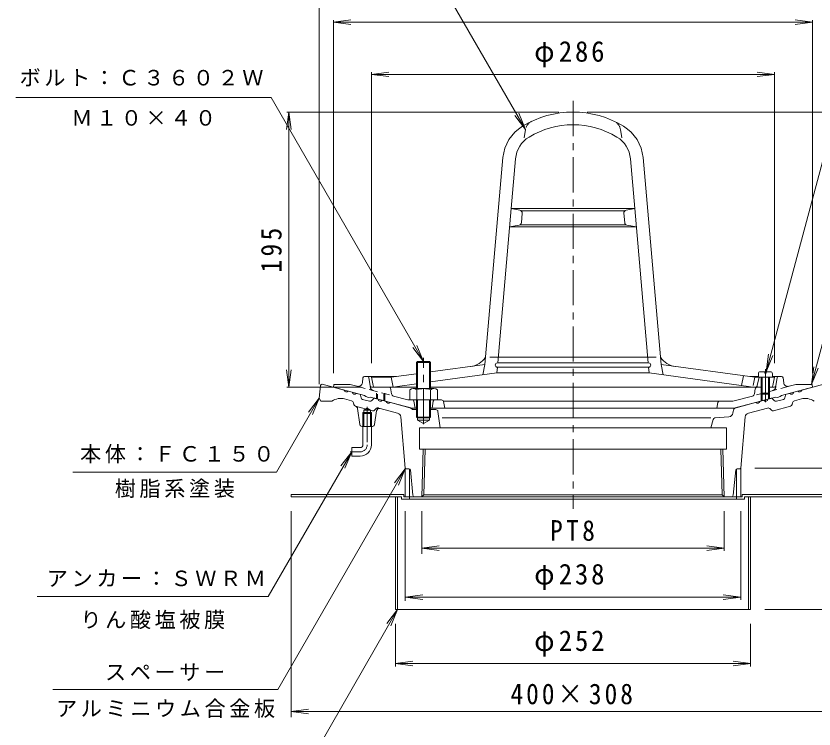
# Model space of a CAD drawing. Units: millimetres, scale not verified. Extents: x -469 to 381, y -580 to 651.
# Drawn here: x -469 to 97, y -297 to 209 of the extents above; entities that cross this region are included whole.
import ezdxf

# ---------------------------------------------------------------- set-up
doc = ezdxf.new("R2010")
doc.units = ezdxf.units.MM
doc.header["$LTSCALE"] = 5
for name, pattern in [('CHAIN1', [8, 5, -1, 1, -1]), ('DASHED1', [1.8, 1.2, -0.6]), ('DOUBLE_CHAIN1', [8.8, 5, -1, 0.6, -0.6, 0.6, -1])]:
    doc.linetypes.add(name, pattern=pattern)
for name, color, linetype, lineweight in [('0-0_通り芯', 3, 'Continuous', 9), ('0-1_躯体', 2, 'Continuous', 9), ('0-2_仕上', 6, 'Continuous', 9), ('0-3_建具', 4, 'Continuous', 9), ('0-4_その他', 7, 'Continuous', 9), ('0-5_寸法', 7, 'Continuous', 9), ('0-A', 2, 'Continuous', 9)]:
    doc.layers.add(name, color=color, linetype=linetype, lineweight=lineweight)
doc.styles.add('ＭＳ ゴシック', font='')
doc.styles.get('ＭＳ ゴシック').set_extended_font_data('MS Gothic')

msp = doc.modelspace()

# ---------------------------------------------------------------- linework, layer by layer
at = {"layer": '0-0_通り芯', "linetype": 'CHAIN1'}
for p, q in [((-74.221, 148.726), (-74.221, -140.691)), ((-220.221, -68.361), (-220.221, -95.248)), ((-225.221, -100.248), (-232.427, -100.248))]:
    msp.add_line(p, q, dxfattribs=at)
at = {"layer": '0-0_通り芯'}
for p, q in [((-253.311, -53.148), (-254.221, -62.248)), ((-236.642, -56.422), (-252.221, -52.248)), ((88.2, -56.422), (103.779, -52.248)), ((-254.221, -62.248), (-253.221, -64.248)), ((-233.744, -57.199), (-230.846, -57.975)), ((-225.648, -59.368), (-227.948, -58.752)), ((-224.564, -61.906), (-224.927, -60.133)), ((-214.794, -62.276), (-212.494, -62.893)), ((66.352, -62.276), (64.052, -62.893)), ((76.122, -61.906), (76.485, -60.133)), ((77.206, -59.368), (79.506, -58.752)), ((85.302, -57.199), (82.404, -57.975)), ((-245.221, -64.248), (-253.221, -64.248)), ((-231.379, -64.044), (-236.227, -62.745)), ((-229.938, -65.575), (-229.699, -66.742)), ((-228.496, -67.922), (-228.617, -67.89)), ((-218.512, -64.386), (-223.483, -63.054)), ((-217.002, -63.932), (-215.801, -62.579)), ((-209.596, -63.669), (-206.698, -64.446)), ((-203.8, -65.222), (-189.958, -68.931)), ((41.516, -68.931), (55.358, -65.222)), ((61.154, -63.669), (58.256, -64.446)), ((68.56, -63.932), (67.359, -62.579)), ((68.041, -71.141), (80.054, -67.922)), ((70.07, -64.386), (75.041, -63.054)), ((80.054, -67.922), (80.175, -67.89)), ((81.496, -65.575), (81.257, -66.742)), ((82.937, -64.044), (87.785, -62.745)), ((-225.405, -80.96), (-227.034, -69.571)), ((-223.221, -95.248), (-223.221, -72.248)), ((-223.221, -72.948), (-222.521, -72.248)), ((-217.221, -72.248), (-223.221, -72.248)), ((-217.221, -72.948), (-223.221, -72.948)), ((-220.221, -69.248), (-222.521, -70.576)), ((-222.521, -70.576), (-222.521, -82.248)), ((-222.521, -70.576), (-217.921, -70.576)), ((-220.221, -69.248), (-217.921, -70.576)), ((-217.921, -70.576), (-217.921, -82.248)), ((-217.921, -72.248), (-217.221, -72.948)), ((-217.221, -72.248), (-217.221, -95.248)), ((-215.026, -80.975), (-213.517, -71.127)), ((-198.653, -72.813), (-211.022, -69.499)), ((-184.521, -70.248), (-188.185, -70.248)), ((-171.522, -70.248), (-175.921, -70.248)), ((-170.037, -71.535), (-168.364, -83.248)), ((39.204, -72.705), (39.304, -71.567)), ((63.726, -69.192), (50.211, -72.813)), ((65.74, -69.796), (66.531, -70.687)), ((-193.261, -111.791), (-196.44, -75.449)), ((-184.521, -76.248), (-184.521, -77.765)), ((-180.221, -80.248), (-175.921, -77.765)), ((-175.921, -76.248), (-175.921, -77.765)), ((23.669, -76.168), (-167.006, -76.168)), ((25.156, -77.3), (23.669, -83.248)), ((26.501, -76.168), (36.436, -75.435)), ((44.819, -111.791), (47.998, -75.449)), ((-216.509, -82.248), (-223.92, -82.248)), ((-183.221, -83.248), (-183.221, -98.248)), ((34.779, -83.248), (-183.221, -83.248)), ((34.779, -83.248), (34.779, -98.248)), ((-225.221, -97.248), (-231.221, -97.248)), ((34.779, -98.248), (-183.221, -98.248)), ((-181.536, -132.248), (-180.473, -98.248)), ((-180.01, -130.769), (-178.994, -98.248)), ((31.568, -130.769), (30.552, -98.248)), ((33.094, -132.248), (32.031, -98.248)), ((-190.626, -112.248), (-192.763, -112.248)), ((-187.856, -130.897), (-189.631, -113.148)), ((39.414, -130.897), (41.189, -113.148)), ((42.184, -112.248), (44.321, -112.248)), ((37.921, -132.248), (-186.364, -132.248)), ((-180.01, -130.769), (-181.536, -132.248)), ((31.568, -130.769), (-180.01, -130.769)), ((31.568, -130.769), (33.094, -132.248))]:
    msp.add_line(p, q, dxfattribs=at)
at = {"layer": '0-0_通り芯', "linetype": 'DOUBLE_CHAIN1'}
for p, q in [((-216.483, -71.141), (-228.496, -67.922)), ((-214.183, -69.796), (-214.973, -70.687)), ((-211.022, -69.499), (-212.169, -69.191))]:
    msp.add_line(p, q, dxfattribs=at)
at = {"layer": '0-0_通り芯'}
for points in [[(-180.221, -80.248), (-184.521, -77.765), (-175.921, -77.765)], [(-225.221, -103.248), (-231.221, -103.248), (-231.221, -97.248)]]:
    msp.add_lwpolyline(points, dxfattribs=at)
for centre, radius, start, end in [((-252.316, -53.248), 1, 90, 174.2892), ((-235.031, -56.207), 1.625, 187.61929, 322.38081), ((86.589, -56.207), 1.625, 217.61919, 352.38071), ((-229.236, -57.76), 1.625, 187.61929, 322.38081), ((-225.906, -60.334), 1, 11.56476, 74.99973), ((-223.095, -61.605), 1.5, 191.56526, 254.99991), ((-215.053, -63.242), 1, 74.99991, 138.43457), ((66.611, -63.242), 1, 41.56543, 105.00009), ((74.652, -61.605), 1.5, 285.00009, 348.43474), ((77.464, -60.334), 1, 105.00027, 168.43524), ((80.794, -57.76), 1.625, 217.61919, 352.38071), ((-239.074, -73.37), 11, 75.00009, 123.97253), ((-231.897, -65.976), 2, 11.56511, 74.99982), ((-228.229, -66.441), 1.5, 191.56526, 254.99991), ((-229.014, -69.854), 2, 8.13934, 75.00084), ((-218.124, -62.937), 1.5, 255.00024, 318.43521), ((-210.883, -62.677), 1.625, 187.61935, 322.38087), ((-205.087, -64.23), 1.625, 187.61935, 322.38087), ((56.645, -64.23), 1.625, 217.61856, 352.38008), ((62.441, -62.677), 1.625, 217.61856, 352.38008), ((69.682, -62.937), 1.5, 221.56479, 284.99976), ((79.787, -66.441), 1.5, 285.00009, 348.43474), ((83.455, -65.976), 2, 105.00018, 168.43489), ((90.632, -73.37), 11, 56.02747, 104.99991), ((-211.54, -71.43), 2, 75.00084, 171.28676), ((-199.429, -75.711), 3, 4.99985, 75.00026), ((-190.734, -71.829), 3, 31.80507, 75.00002), ((-171.522, -71.748), 1.5, 8.12917, 90), ((36.216, -72.443), 3, 274.21756, 355.00021), ((42.292, -71.829), 3, 104.99998, 175.00108), ((50.987, -75.711), 3, 104.99974, 175.00015), ((64.244, -71.123), 2, 41.56493, 104.99864), ((67.653, -69.692), 1.5, 221.56479, 284.99976), ((26.612, -77.664), 1.5, 94.21667, 165.96468), ((-223.92, -80.748), 1.5, 188.13893, 270.00189), ((-216.509, -80.748), 1.5, 270, 351.28909), ((-225.221, -95.248), 2, 270, 0), ((-225.221, -95.248), 8, 270, 0), ((-192.763, -111.748), 0.5, 184.99692, 269.99858), ((-190.626, -113.248), 1, 5.71002, 90), ((42.184, -113.248), 1, 90, 174.28998), ((44.321, -111.748), 0.5, 270.00142, 355.00308), ((-186.364, -130.748), 1.5, 185.70984, 270), ((37.921, -130.748), 1.5, 270, 354.29016)]:
    msp.add_arc(centre, radius, start, end, dxfattribs=at)
at = {"layer": '0-0_通り芯', "linetype": 'DOUBLE_CHAIN1'}
for centre, radius, start, end in [((-216.095, -69.692), 1.5, 255.00024, 318.43521), ((-212.686, -71.123), 2, 75.00006, 138.43507)]:
    msp.add_arc(centre, radius, start, end, dxfattribs=at)
at = {"layer": '0-0_通り芯', "linetype": 'CHAIN1'}
msp.add_arc((-225.221, -95.248), 5, 270, 0, dxfattribs=at)
at = {"layer": '0-1_躯体', "color": 4, "linetype": 'CHAIN1'}
msp.add_line((-180.221, -80.722), (-180.221, -33.459), dxfattribs=at)
at = {"layer": '0-1_躯体', "color": 4}
for p, q in [((-184.521, -36.248), (-185.221, -36.948)), ((-175.221, -36.948), (-185.221, -36.948)), ((-185.221, -55.391), (-185.221, -36.948)), ((-175.921, -36.248), (-184.521, -36.248)), ((-184.521, -55.391), (-184.521, -36.248)), ((-175.221, -36.948), (-175.921, -36.248)), ((-175.921, -55.391), (-175.921, -36.248)), ((-175.221, -55.391), (-175.221, -36.948)), ((-190.021, -56.286), (-190.021, -63.391)), ((-187.567, -55.391), (-172.875, -55.391)), ((-185.114, -56.286), (-185.114, -63.391)), ((-175.328, -56.286), (-175.328, -63.391)), ((-170.421, -56.286), (-170.421, -63.391)), ((-185.221, -75.548), (-185.221, -63.391)), ((-184.521, -76.248), (-184.521, -63.391)), ((-175.921, -76.248), (-175.921, -63.391)), ((-175.221, -75.548), (-175.221, -63.391)), ((-175.221, -75.548), (-185.221, -75.548)), ((-184.521, -76.248), (-185.221, -75.548))]:
    msp.add_line(p, q, dxfattribs=at)
at = {"layer": '0-1_躯体'}
for p, q in [((-223.234, -47.763), (-223.68, -51.202)), ((-222.242, -46.891), (-199.562, -46.891)), ((-218.994, -47.744), (-218.197, -53.112)), ((57.279, -46.891), (51.12, -46.891)), ((67.279, -46.891), (73.8, -46.891)), ((70.552, -47.744), (69.755, -53.112)), ((74.792, -47.763), (75.238, -51.202)), ((-243.816, -52.77), (-244.221, -54.391)), ((-244.221, -54.391), (-222.221, -60.286)), ((-243.331, -52.391), (-232.367, -52.391)), ((-227.501, -53.695), (-232.367, -52.391)), ((-216.776, -54.391), (-214.508, -54.391)), ((-202.934, -59.067), (-203.651, -54.808)), ((55.068, -55.642), (54.492, -59.067)), ((66.066, -54.391), (68.334, -54.391)), ((95.779, -54.391), (73.779, -60.286)), ((79.059, -53.695), (83.925, -52.391)), ((94.889, -52.391), (83.925, -52.391)), ((95.374, -52.77), (95.779, -54.391)), ((-221.221, -61.072), (-222.221, -60.286)), ((-221.221, -61.072), (-219.221, -61.608)), ((-218.221, -61.358), (-219.221, -61.608)), ((-218.221, -61.358), (-188.24, -69.391)), ((-213.721, -58.691), (-213.721, -62.564)), ((-213.021, -59.391), (-213.021, -62.751)), ((-208.421, -59.391), (-208.421, -63.984)), ((-207.721, -58.691), (-207.721, -64.171)), ((-201.48, -60.667), (-191.314, -63.391)), ((53.038, -60.667), (39.14, -64.391)), ((69.779, -61.358), (39.798, -69.391)), ((59.279, -58.691), (59.279, -64.171)), ((59.979, -59.391), (59.979, -63.984)), ((64.579, -59.391), (64.579, -62.751)), ((65.279, -58.691), (65.279, -62.564)), ((69.779, -61.358), (70.779, -61.608)), ((72.779, -61.072), (70.779, -61.608)), ((72.779, -61.072), (73.779, -60.286)), ((-191.314, -63.391), (-167.492, -63.391)), ((-187.082, -64.227), (-186.221, -69.391)), ((-173.36, -64.227), (-174.221, -69.391)), ((-166.078, -64.391), (39.14, -64.391)), ((-166.012, -64.645), (-165.221, -69.391)), ((28.618, -65.195), (27.779, -69.391)), ((-185.221, -69.391), (-188.24, -69.391)), ((39.798, -69.391), (-175.221, -69.391))]:
    msp.add_line(p, q, dxfattribs=at)
at = {"layer": '0-1_躯体', "linetype": 'DASHED1'}
for p, q in [((-227.501, -53.695), (-201.48, -60.667)), ((-218.197, -53.112), (-218.01, -54.368)), ((79.059, -53.695), (53.038, -60.667)), ((69.568, -54.368), (69.755, -53.112))]:
    msp.add_line(p, q, dxfattribs=at)
at = {"layer": '0-1_躯体', "color": 4}
msp.add_lwpolyline([(-175.221, -75.548), (-175.921, -76.248), (-184.521, -76.248)], dxfattribs=at)
at = {"layer": '0-1_躯体'}
for centre, radius, start, end in [((-222.242, -47.891), 1, 90, 172.60983), ((-219.983, -47.891), 1, 8.45047, 90), ((71.541, -47.891), 1, 90, 171.54953), ((73.8, -47.891), 1, 7.39017, 90), ((-243.331, -52.891), 0.5, 90, 165.96651), ((-226.655, -50.816), 3, 255.00026, 352.60983), ((-216.713, -52.891), 1.5, 188.44888, 270), ((-204.144, -54.891), 0.5, 9.54866, 90), ((56.548, -55.891), 1.5, 90, 170.44931), ((68.271, -52.891), 1.5, 270, 351.55112), ((78.213, -50.816), 3, 187.39017, 284.99974), ((94.889, -52.891), 0.5, 14.03349, 90), ((-200.962, -58.736), 2, 189.55141, 255.00015), ((52.52, -58.736), 2, 284.99985, 350.44859), ((-188.068, -64.391), 1, 9.4622, 90), ((-172.374, -64.391), 1, 90, 170.53792), ((-167.492, -64.891), 1.5, 9.46233, 90), ((29.599, -65.391), 1, 90, 168.69063)]:
    msp.add_arc(centre, radius, start, end, dxfattribs=at)
at = {"layer": '0-1_躯体', "linetype": 'DASHED1'}
for centre, start, end in [((-215.043, -53.927), 188.45341, 254.9991), ((66.601, -53.927), 285.0009, 351.54659)]:
    msp.add_arc(centre, 3, start, end, dxfattribs=at)
at = {"layer": '0-1_躯体', "color": 4}
for centre, radius, start, end in [((-187.567, -59.203), 3.811, 49.92564, 130.07436), ((-180.221, -69.213), 13.822, 69.26926, 110.73074), ((-172.875, -59.203), 3.811, 49.92564, 130.07436)]:
    msp.add_arc(centre, radius, start, end, dxfattribs=at)
at = {"layer": '0-2_仕上', "linetype": 'DASHED1'}
for p, q in [((-107.872, 128.384), (-109.221, 120.053)), ((-40.57, 128.384), (-39.221, 120.053)), ((-127.259, -33.191), (-136.293, -33.191)), ((-21.183, -33.191), (-12.149, -33.191)), ((54.779, -47.391), (53.279, -54.391))]:
    msp.add_line(p, q, dxfattribs=at)
at = {"layer": '0-2_仕上'}
for p, q in [((-136.739, -38.294), (-123.896, 108.512)), ((-118.029, 72.309), (-114.93, 107.728)), ((-30.413, 72.309), (-33.512, 107.728)), ((-11.703, -38.294), (-24.546, 108.512)), ((-127.609, -37.191), (-118.029, 72.309)), ((-30.413, 72.309), (-118.029, 72.309)), ((-111.906, 71.146), (-118.029, 72.309)), ((-37.325, 70.809), (-111.117, 70.809)), ((-110.287, 69.007), (-110.871, 62.326)), ((-37.571, 62.326), (-38.155, 69.007)), ((-36.536, 71.146), (-30.413, 72.309)), ((-20.833, -37.191), (-30.413, 72.309)), ((-112.502, 60.533), (-119.166, 59.309)), ((-29.276, 59.309), (-119.166, 59.309)), ((-36.645, 60.809), (-111.797, 60.809)), ((-35.94, 60.533), (-29.276, 59.309)), ((-21.183, -33.191), (-127.259, -33.191)), ((-175.221, -43.56), (-136.739, -38.294)), ((-136.739, -38.294), (-138.239, -45.563)), ((-20.571, -37.191), (-127.871, -37.191)), ((-11.703, -38.294), (-10.203, -45.563)), ((54.779, -47.392), (-11.703, -38.294)), ((-203.221, -47.392), (-185.221, -44.929)), ((-175.221, -50.625), (-128.221, -44.191)), ((-20.571, -40.191), (-127.871, -40.191)), ((-20.221, -44.191), (-20.571, -40.191)), ((50.279, -53.841), (-20.221, -44.191)), ((-203.221, -47.391), (-217.221, -47.391)), ((-215.975, -53.206), (-217.221, -47.391)), ((46.779, -46.297), (45.279, -53.157)), ((54.779, -47.391), (68.779, -47.391)), ((56.533, -53.206), (57.779, -47.391)), ((67.533, -53.206), (68.779, -47.391)), ((-185.221, -54.391), (-214.508, -54.391)), ((-198.721, -53.841), (-185.221, -51.993)), ((59.279, -54.391), (-175.221, -54.391)), ((53.279, -54.391), (50.279, -53.841)), ((66.066, -54.391), (65.279, -54.391))]:
    msp.add_line(p, q, dxfattribs=at)
at = {"layer": '0-2_仕上', "color": 4}
for p, q in [((57.279, -44.891), (57.279, -47.391)), ((61.779, -43.391), (58.779, -43.391)), ((62.779, -44.391), (62.779, -43.391)), ((65.779, -43.391), (62.779, -43.391)), ((67.279, -44.891), (67.279, -47.391)), ((59.279, -58.691), (59.279, -47.391)), ((59.979, -59.391), (59.979, -47.391)), ((59.279, -58.691), (59.979, -59.391)), ((64.579, -59.391), (65.279, -58.691))]:
    msp.add_line(p, q, dxfattribs=at)
at = {"layer": '0-2_仕上', "color": 4, "linetype": 'CHAIN1'}
msp.add_line((62.279, -65.121), (62.279, -41.671), dxfattribs=at)
at = {"layer": '0-2_仕上'}
for points in [[(-20.221, -44.191), (-128.221, -44.191), (-127.871, -40.191)], [(-203.221, -47.391), (-201.721, -54.391), (-198.721, -53.841)]]:
    msp.add_lwpolyline(points, dxfattribs=at)
at = {"layer": '0-2_仕上', "color": 4}
for points in [[(62.779, -44.391), (61.779, -44.391), (61.779, -43.391)], [(59.279, -58.691), (65.279, -58.691), (65.279, -47.391)], [(59.979, -59.391), (64.579, -59.391), (64.579, -47.391)]]:
    msp.add_lwpolyline(points, dxfattribs=at)
at = {"layer": '0-2_仕上'}
for centre, radius, start, end in [((-74.221, 71.809), 69, 58.69304, 121.30696), ((-95.006, 105.985), 29, 121.30696, 175.00002), ((-74.221, 71.809), 60, 58.69305, 121.30695), ((-53.436, 105.985), 29, 4.99994, 58.69304), ((-95.006, 105.985), 20, 121.30696, 175.00002), ((-53.436, 105.985), 20, 4.99998, 58.69304), ((-112.279, 69.181), 2, 355.0002, 79.24808), ((-36.163, 69.181), 2, 100.75192, 184.9998), ((-112.864, 62.5), 2, 280.41397, 355.0002), ((-35.578, 62.5), 2, 184.9998, 259.58603), ((-148.722, -24.794), 15, 277.79294, 325.95546), ((0.28, -24.794), 15, 214.04454, 262.20706), ((-127.871, -38.691), 1.5, 90.00095, 269.99905), ((-20.571, -38.691), 1.5, 270.00095, 89.99905), ((-214.508, -52.891), 1.5, 192.09402, 270), ((55.066, -52.891), 1.5, 270, 347.90578), ((66.066, -52.891), 1.5, 270, 347.90578)]:
    msp.add_arc(centre, radius, start, end, dxfattribs=at)
at = {"layer": '0-2_仕上', "linetype": 'DASHED1'}
for centre, start, end in [((-99.975, 127.105), 114.97345, 170.80286), ((-48.467, 127.105), 9.19714, 65.02655)]:
    msp.add_arc(centre, 8, start, end, dxfattribs=at)
at = {"layer": '0-2_仕上', "color": 4}
for centre, start, end in [((58.779, -44.891), 90, 180), ((65.779, -44.891), 0, 90)]:
    msp.add_arc(centre, 1.5, start, end, dxfattribs=at)
at = {"layer": '0-3_建具'}
for p, q in [((-192.763, -112.248), (-193.221, -112.248)), ((-193.221, -112.248), (-193.221, -132.248)), ((-190.221, -112.248), (-190.221, -132.248)), ((41.779, -112.248), (41.779, -132.248)), ((44.321, -112.248), (44.779, -112.248)), ((44.779, -112.248), (44.779, -132.248)), ((-193.221, -132.248), (44.779, -132.248))]:
    msp.add_line(p, q, dxfattribs=at)
at = {"layer": '0-4_その他'}
for p, q in [((-254.221, 241.149), (-254.221, -52.248)), ((-244.221, 204.628), (-231.828, 206.26)), ((-244.221, 206.128), (-244.221, -44.391)), ((-244.221, 204.628), (95.779, 204.628)), ((-244.221, 204.628), (-231.828, 202.997)), ((95.779, 204.628), (83.386, 206.26)), ((95.779, 204.628), (83.386, 202.997)), ((95.779, 206.128), (95.779, -44.391)), ((-217.221, 167.583), (-204.828, 169.215)), ((-217.221, 169.083), (-217.221, -37.391)), ((-217.221, 167.583), (68.779, 167.583)), ((-217.221, 167.583), (-204.828, 165.952)), ((68.779, 167.583), (56.386, 169.215)), ((68.779, 167.583), (56.386, 165.952)), ((68.779, 169.083), (68.779, -37.391)), ((-275.781, 140.809), (-277.412, 128.416)), ((-277.281, 140.809), (-84.221, 140.809)), ((-275.781, -54.391), (-275.781, 140.809)), ((-275.781, 140.809), (-274.149, 128.416)), ((193.415, 140.809), (-64.221, 140.809)), ((-275.781, -54.391), (-277.412, -41.998)), ((-275.781, -54.391), (-274.149, -41.998)), ((-277.281, -54.391), (-224.527, -54.391)), ((143.06, -111.791), (54.819, -111.791)), ((-274.221, -288.586), (-274.221, -142.248)), ((-193.221, -205.959), (-193.221, -142.248)), ((-181.536, -172.631), (-181.536, -142.248)), ((33.094, -170.547), (33.094, -142.248)), ((44.779, -205.265), (44.779, -142.248)), ((-181.536, -168.603), (-169.143, -166.972)), ((-181.536, -168.603), (33.094, -168.603)), ((-181.536, -168.603), (-169.143, -170.235)), ((33.094, -168.603), (20.701, -166.972)), ((33.094, -168.603), (20.701, -170.235)), ((-193.221, -203.321), (-180.828, -201.689)), ((-193.221, -203.321), (44.779, -203.321)), ((-193.221, -203.321), (-180.828, -204.952)), ((44.779, -203.321), (32.386, -201.689)), ((44.779, -203.321), (32.386, -204.952)), ((193.415, -212.248), (61.779, -212.248)), ((-200.221, -252.48), (-200.221, -222.248)), ((51.779, -252.48), (51.779, -222.248)), ((-200.221, -250.536), (-187.828, -248.904)), ((51.779, -250.536), (39.386, -248.904)), ((-200.221, -250.536), (51.779, -250.536)), ((-200.221, -250.536), (-187.828, -252.167)), ((51.779, -250.536), (39.386, -252.167)), ((-274.221, -284.559), (-261.828, -282.927)), ((-274.221, -284.559), (125.779, -284.559)), ((-274.221, -284.559), (-261.828, -286.19))]:
    msp.add_line(p, q, dxfattribs=at)
at = {"layer": '0-5_寸法'}
for p, q in [((-107.872, 128.384), (-192.069, 274.218)), ((62.779, -43.391), (141.045, 248.703)), ((94.889, -52.391), (159.544, 188.906)), ((-288.431, 151.178), (-469.421, 151.178)), ((-180.221, -36.248), (-288.431, 151.178)), ((-107.872, 128.384), (-115.482, 138.301)), ((-107.872, 128.384), (-112.656, 139.933)), ((-180.221, -36.248), (-187.831, -26.331)), ((-180.221, -36.248), (-185.005, -24.699)), ((62.779, -43.391), (64.411, -30.998)), ((62.779, -43.391), (67.563, -31.843)), ((94.889, -52.391), (96.52, -39.998)), ((94.889, -52.391), (99.672, -40.843)), ((-254.221, -62.248), (-284.465, -114.632)), ((-254.221, -62.248), (-261.831, -72.165)), ((-254.221, -62.248), (-259.005, -73.796)), ((-231.221, -100.248), (-290.497, -202.917)), ((-231.221, -100.248), (-238.831, -110.165)), ((-231.221, -100.248), (-236.005, -111.796)), ((-193.221, -112.248), (-283.689, -268.943)), ((-193.221, -112.248), (-200.831, -122.165)), ((-193.221, -112.248), (-198.005, -123.796)), ((-284.465, -114.632), (-429.19, -114.632)), ((-454.418, -202.917), (-290.497, -202.917)), ((-198.621, -212.248), (-273.4, -341.769)), ((-198.621, -212.248), (-206.231, -222.165)), ((-198.621, -212.248), (-203.405, -223.796)), ((-283.689, -268.943), (-443.28, -268.943))]:
    msp.add_line(p, q, dxfattribs=at)
at = {"layer": '0-A'}
for p, q in [((-198.621, -132.248), (-198.621, -212.248)), ((-195.821, -133.848), (47.379, -133.848)), ((-194.221, -132.248), (45.779, -132.248)), ((-190.221, -132.248), (-190.221, -133.848)), ((41.779, -132.248), (41.779, -133.848)), ((47.379, -132.248), (47.379, -133.848)), ((50.179, -132.248), (50.179, -212.248)), ((51.779, -132.248), (51.779, -212.248))]:
    msp.add_line(p, q, dxfattribs=at)
for points in [[(-274.221, -130.648), (-274.221, -132.248), (-195.821, -132.248), (-195.821, -133.848)], [(-274.221, -130.648), (-194.221, -130.648), (-194.221, -132.248)], [(-200.221, -132.248), (-200.221, -212.248), (51.779, -212.248)], [(125.779, -130.648), (45.779, -130.648), (45.779, -132.248)], [(125.779, -130.648), (125.779, -132.248), (47.379, -132.248)]]:
    msp.add_lwpolyline(points, dxfattribs=at)

# ---------------------------------------------------------------- texts
at = {"layer": '0-4_その他', "color": 2, "char_height": 14.66, "attachment_point": 7, "style": 'ＭＳ ゴシック'}
for s, insert in [('\\T1.21;\\W0.95;φ286', (-101.721, 172.583)), ('\\T1.27;\\W0.9;PT8', (-90.471, -163.603)), ('\\T1.21;\\W0.95;φ238', (-101.721, -198.321)), ('\\T1.21;\\W0.95;φ252', (-101.721, -245.536)), ('\\T1.24;\\W0.9;400×308', (-118.596, -279.559))]:
    msp.add_mtext(s, dxfattribs=dict(at, insert=insert))
at = {"layer": '0-4_その他', "color": 2, "insert": (-280.781, 26.959), "char_height": 14.66, "attachment_point": 7, "rotation": 90, "style": 'ＭＳ ゴシック'}
msp.add_mtext('\\T1.27;\\W0.9;195', dxfattribs=at)
at = {"layer": '0-5_寸法', "char_height": 11, "attachment_point": 7, "style": 'ＭＳ ゴシック'}
for s, insert in [('\\T1.17;ボルト：Ｃ３６０２Ｗ', (-466.868, 159.073)), ('\\T1.17;Ｍ１０×４０', (-430.176, 131.024)), ('\\T1.17;本体：ＦＣ１５０', (-423.953, -108.399)), ('\\T1.17;樹脂系塗装', (-399.328, -133.035)), ('\\T1.17;アンカー：ＳＷＲＭ', (-447.562, -196.102)), ('\\T1.17;りん酸塩被膜', (-423.707, -226.141)), ('\\T1.17;スペーサー', (-406.227, -262.793)), ('\\T1.17;アルミニウム合金板', (-440.985, -289.061))]:
    msp.add_mtext(s, dxfattribs=dict(at, insert=insert))

doc.saveas('drawing.dxf')
